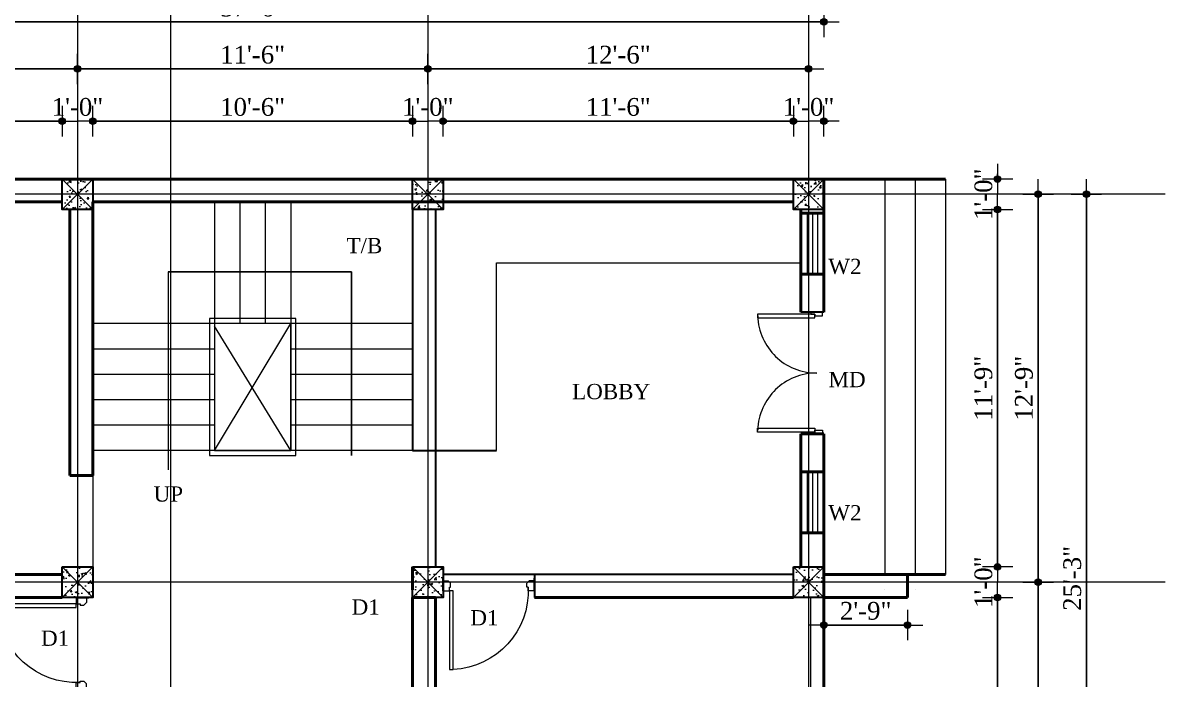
# Model space of a CAD drawing. Header units: inches. Extents: x 897 to 49934, y -34925 to -18564.
# Drawn here: x 24615.6 to 25065.6, y -29542.5 to -29283.8 of the extents above; entities that cross this region are included whole.
import ezdxf

# ---------------------------------------------------------------- set-up
doc = ezdxf.new("R2010")
doc.units = ezdxf.units.IN
doc.header["$LTSCALE"] = 35
doc.header["$MEASUREMENT"] = 0
doc.header["$PDMODE"] = 34
doc.linetypes.add('ACAD_ISO04W100', pattern=[30, 24, -3, 0, -3])
doc.linetypes.add('PROYECCION', pattern=[19.05, 12.7, -6.35])
for name, color, linetype, lineweight in [('SES- Door&Window', 21, 'Continuous', 15), ('SES-DIMENSION', 142, 'Continuous', 13), ('SES-Elevation', 4, 'Continuous', 15), ('SES-Furniture', 45, 'Continuous', 5), ('SES-grid', 7, 'ACAD_ISO04W100', 9), ('SES-HACTH', 8, 'Continuous', 13), ('SES-Leader', 2, 'Continuous', 15), ('SES-REBARS', 1, 'Continuous', 40), ('SES-Staircase', 134, 'Continuous', 13), ('SES-TEXT', 3, 'Continuous', 20), ('SES-Wall Plan', 6, 'Continuous', 30)]:
    doc.layers.add(name, color=color, linetype=linetype, lineweight=lineweight)
doc.styles.add('7 INCH', font='times.ttf', dxfattribs={"height": 7})
doc.styles.add('SES-ARAIL', font='times.ttf', dxfattribs={"height": 6})
doc.linetypes.add('ZIGZAG', pattern='A,0.0001,-0.2,[131,ltypeshp.shx,S=0.2,R=0,X=-0.2,Y=0],-0.4,[131,ltypeshp.shx,S=0.2,R=180,X=0.2,Y=0],-0.2', length=0.8001)
doc.dimstyles.new('7 INCH', dxfattribs={"dimscale": 0, "dimtxt": 7, "dimasz": 1, "dimexe": 2, "dimexo": 9, "dimgap": 2, "dimtad": 1, "dimdec": 0, "dimzin": 3, "dimdsep": 46, "dimlunit": 4, "dimtxsty": '7 INCH', "dimblk": 'DIM', "dimcen": 3, "dimdle": 3, "dimse1": 1, "dimse2": 1, "dimclrd": 256, "dimclre": 256, "dimclrt": 7, "dimadec": 1, "dimazin": 2, "dimtfac": 1, "dimtdec": 0, "dimtix": 1, "dimtofl": 0, "dimtmove": 2, "dimatfit": 3, "dimldrblk": 'ARW', "dimfxl": 2, "dimfrac": 2, "dimtolj": 2, "dimtzin": 0, "dimarcsym": 0})

# ---------------------------------------------------------------- blocks, each defined once
blk = doc.blocks.new('c11')
at = {"layer": 'SES-HACTH', "linetype": 'ByBlock'}
h = blk.add_hatch(dxfattribs=at)
h.set_pattern_fill('AR-CONC', color=256)
h.set_pattern_definition([(50, (-20422.33, 19414.4167), (7.1726018, -0.6275213), [0.75, -8.25]), (355, (-20422.33, 19414.417), (-1.3875133, 7.5219213), [0.6, -6.6]), (100.451444, (-20421.732, 19414.3644), (5.7850885, 6.8943999), [0.637402, -7.0114211]), (46.1842, (-20422.33, 19416.417), (10.6724133, -1.6551928), [1.125, -12.375]), (96.635635, (-20421.441, 19416.279), (9.3466195, 9.741186), [0.9561034, -10.5171376]), (351.184164, (-20422.33, 19416.417), (9.3466195, 9.741186), [0.9, -9.9]), (21, (-20421.33, 19415.9167), (5.9690705, -4.0261889), [0.75, -8.25]), (326, (-20421.33, 19415.917), (2.4331533, 7.2515005), [0.6, -6.6]), (71.451445, (-20420.8325, 19415.581), (8.4022238, 3.2253115), [0.6374019, -7.0114211]), (37.5, (-20422.33, 19414.4167), (0.12159855, 3.32893854), [0, -6.52, 0, -6.7, 0, -6.625]), (7.5, (-20422.33, 19414.4167), (2.63069537, 3.9441171), [0, -3.82, 0, -6.37, 0, -2.525]), (327.5, (-20424.56, 19414.4167), (5.33822436, -0.22554872), [0, -2.5, 0, -7.8, 0, -10.35]), (317.5, (-20425.56, 19414.4167), (5.8318617, 1.0010498), [0, -3.25, 0, -5.18, 0, -7.35])])
h.paths.add_polyline_path([(-6, 6), (-6, -6), (6, -6), (6, 6)])
for p, q in [((-6, 6), (6, -6)), ((6, 6), (-6, -6))]:
    blk.add_line(p, q, dxfattribs=at)
at = {"layer": 'SES-Wall Plan', "linetype": 'ByBlock'}
blk.add_lwpolyline([(-6, 6), (6, 6), (6, -6), (-6, -6)], close=True, dxfattribs=at)
blk = doc.blocks.new('3ls')
at = {"layer": 'SES- Door&Window'}
for p, q in [((-36, -2.5), (-34, -2.5)), ((-34, -2.5), (-33, -3.5)), ((-33, -5), (-33, -3.5)), ((-2, -2.5), (-3, -3.5)), ((-3, -5), (-3, -3.5)), ((0, -2.5), (-2, -2.5)), ((-36, -6.5), (-33.5, -6.5)), ((-33.5, -6.5), (-33.5, -5)), ((-33.5, -5), (-33, -5)), ((-2.5, -5), (-3, -5)), ((-2.5, -6.5), (-2.5, -5)), ((0, -6.5), (-2.5, -6.5))]:
    blk.add_line(p, q, dxfattribs=at)
blk.add_lwpolyline([(-2.5, -6.5), (-2.5, -37.5), (-4, -37.5), (-4, -6.5)], close=True, dxfattribs=at)
blk.add_arc((-2.5, -6.5), 31.04, 177.2298, 267.2298, dxfattribs=at)
at = {"layer": 'SES-Wall Plan', "color": 6, "ltscale": 2}
for p, q in [((-36, -6.5), (-36, -1.5)), ((0, -6.5), (0, -1.5))]:
    blk.add_line(p, q, dxfattribs=at)
blk = doc.blocks.new('DIM')
at = {"layer": 'SES-DIMENSION'}
h = blk.add_hatch(color=256, dxfattribs=at)
h.paths.add_polyline_path([(0, 1.284), (0, 0), (1.284, 0, 0.414214)])
h.paths.add_polyline_path([(1.284, 0), (0, 0), (0, -1.284, 0.414214)])
h.paths.add_polyline_path([(0, 0), (-1.284, 0, 0.414214), (0, -1.284)])
h.paths.add_polyline_path([(0, 1.284, 0.414214), (-1.284, 0), (0, 0)])
for p, q in [((0, 6), (0, -6)), ((-6, 0), (6, 0))]:
    blk.add_line(p, q, dxfattribs=at)
blk.add_circle((0, 0), 1.284, dxfattribs=at)
blk = doc.blocks.new('*D865')
at = {"layer": 'Defpoints', "color": 0, "linetype": 'ByBlock', "transparency": 16777216}
for p in [(24631.17, -29322.52), (24493.17, -29345.34), (24631.17, -29345.34)]:
    blk.add_point(p, dxfattribs=at)
at = {"layer": 'SES-DIMENSION', "linetype": 'ByBlock', "lineweight": -2, "transparency": 16777216}
blk.add_line((24494.17, -29322.52), (24630.17, -29322.52), dxfattribs=at)
at = {"layer": 'SES-DIMENSION', "linetype": 'ByBlock', "lineweight": -2, "transparency": 16777216, "rotation": 180}
blk.add_blockref('DIM', (24493.17, -29322.52), dxfattribs=at)
at = {"layer": 'SES-DIMENSION', "linetype": 'ByBlock', "lineweight": -2, "transparency": 16777216}
blk.add_blockref('DIM', (24631.17, -29322.52), dxfattribs=at)
at = {"layer": 'SES-DIMENSION', "color": 7, "linetype": 'ByBlock', "transparency": 16777216, "insert": (24562.17, -29316.96), "char_height": 7, "attachment_point": 5, "style": '7 INCH'}
blk.add_mtext('\\A2;11\'-6"', dxfattribs=at)
blk = doc.blocks.new('ARW')
at = {"layer": 'SES-DIMENSION'}
blk.add_lwpolyline([(10, 0, 0, 6, 0), (0, 0, 0, 0, 0), (10, 0, 0, 0, 0)], format="xyseb", dxfattribs=at)
blk = doc.blocks.new('*D866')
at = {"layer": 'Defpoints', "color": 0, "linetype": 'ByBlock', "transparency": 16777216}
for p in [(24643.17, -29322.52), (24631.17, -29345.34), (24643.17, -29345.34)]:
    blk.add_point(p, dxfattribs=at)
at = {"layer": 'SES-DIMENSION', "linetype": 'ByBlock', "lineweight": -2, "transparency": 16777216}
for p, q in [((24630.17, -29322.52), (24629.17, -29322.52)), ((24644.17, -29322.52), (24645.17, -29322.52))]:
    blk.add_line(p, q, dxfattribs=at)
blk.add_blockref('DIM', (24631.17, -29322.52), dxfattribs=at)
at = {"layer": 'SES-DIMENSION', "linetype": 'ByBlock', "lineweight": -2, "transparency": 16777216, "rotation": 180}
blk.add_blockref('DIM', (24643.17, -29322.52), dxfattribs=at)
at = {"layer": 'SES-DIMENSION', "color": 7, "linetype": 'ByBlock', "transparency": 16777216, "insert": (24637.17, -29316.96), "char_height": 7, "attachment_point": 5, "style": '7 INCH'}
blk.add_mtext('\\A2;1\'-0"', dxfattribs=at)
blk = doc.blocks.new('*D867')
at = {"layer": 'Defpoints', "color": 0, "linetype": 'ByBlock', "transparency": 16777216}
for p in [(24769.17, -29322.52), (24643.17, -29345.34), (24769.17, -29345.34)]:
    blk.add_point(p, dxfattribs=at)
at = {"layer": 'SES-DIMENSION', "linetype": 'ByBlock', "lineweight": -2, "transparency": 16777216}
blk.add_line((24644.17, -29322.52), (24768.17, -29322.52), dxfattribs=at)
at = {"layer": 'SES-DIMENSION', "linetype": 'ByBlock', "lineweight": -2, "transparency": 16777216, "rotation": 180}
blk.add_blockref('DIM', (24643.17, -29322.52), dxfattribs=at)
at = {"layer": 'SES-DIMENSION', "linetype": 'ByBlock', "lineweight": -2, "transparency": 16777216}
blk.add_blockref('DIM', (24769.17, -29322.52), dxfattribs=at)
at = {"layer": 'SES-DIMENSION', "color": 7, "linetype": 'ByBlock', "transparency": 16777216, "insert": (24706.17, -29316.96), "char_height": 7, "attachment_point": 5, "style": '7 INCH'}
blk.add_mtext('\\A2;10\'-6"', dxfattribs=at)
blk = doc.blocks.new('*D868')
at = {"layer": 'Defpoints', "color": 0, "linetype": 'ByBlock', "transparency": 16777216}
for p in [(24781.17, -29322.52), (24769.17, -29345.34), (24781.17, -29345.34)]:
    blk.add_point(p, dxfattribs=at)
at = {"layer": 'SES-DIMENSION', "linetype": 'ByBlock', "lineweight": -2, "transparency": 16777216}
for p, q in [((24768.17, -29322.52), (24767.17, -29322.52)), ((24782.17, -29322.52), (24783.17, -29322.52))]:
    blk.add_line(p, q, dxfattribs=at)
blk.add_blockref('DIM', (24769.17, -29322.52), dxfattribs=at)
at = {"layer": 'SES-DIMENSION', "linetype": 'ByBlock', "lineweight": -2, "transparency": 16777216, "rotation": 180}
blk.add_blockref('DIM', (24781.17, -29322.52), dxfattribs=at)
at = {"layer": 'SES-DIMENSION', "color": 7, "linetype": 'ByBlock', "transparency": 16777216, "insert": (24775.17, -29316.96), "char_height": 7, "attachment_point": 5, "style": '7 INCH'}
blk.add_mtext('\\A2;1\'-0"', dxfattribs=at)
blk = doc.blocks.new('*D869')
at = {"layer": 'Defpoints', "color": 0, "linetype": 'ByBlock', "transparency": 16777216}
for p in [(24919.17, -29322.52), (24781.17, -29345.34), (24919.17, -29345.34)]:
    blk.add_point(p, dxfattribs=at)
at = {"layer": 'SES-DIMENSION', "linetype": 'ByBlock', "lineweight": -2, "transparency": 16777216}
blk.add_line((24782.17, -29322.52), (24918.17, -29322.52), dxfattribs=at)
at = {"layer": 'SES-DIMENSION', "linetype": 'ByBlock', "lineweight": -2, "transparency": 16777216, "rotation": 180}
blk.add_blockref('DIM', (24781.17, -29322.52), dxfattribs=at)
at = {"layer": 'SES-DIMENSION', "linetype": 'ByBlock', "lineweight": -2, "transparency": 16777216}
blk.add_blockref('DIM', (24919.17, -29322.52), dxfattribs=at)
at = {"layer": 'SES-DIMENSION', "color": 7, "linetype": 'ByBlock', "transparency": 16777216, "insert": (24850.17, -29316.96), "char_height": 7, "attachment_point": 5, "style": '7 INCH'}
blk.add_mtext('\\A2;11\'-6"', dxfattribs=at)
blk = doc.blocks.new('*D870')
at = {"layer": 'Defpoints', "color": 0, "linetype": 'ByBlock', "transparency": 16777216}
for p in [(24931.17, -29322.52), (24919.17, -29345.34), (24931.17, -29345.34)]:
    blk.add_point(p, dxfattribs=at)
at = {"layer": 'SES-DIMENSION', "linetype": 'ByBlock', "lineweight": -2, "transparency": 16777216}
for p, q in [((24918.17, -29322.52), (24917.17, -29322.52)), ((24932.17, -29322.52), (24933.17, -29322.52))]:
    blk.add_line(p, q, dxfattribs=at)
blk.add_blockref('DIM', (24919.17, -29322.52), dxfattribs=at)
at = {"layer": 'SES-DIMENSION', "linetype": 'ByBlock', "lineweight": -2, "transparency": 16777216, "rotation": 180}
blk.add_blockref('DIM', (24931.17, -29322.52), dxfattribs=at)
at = {"layer": 'SES-DIMENSION', "color": 7, "linetype": 'ByBlock', "transparency": 16777216, "insert": (24925.17, -29316.96), "char_height": 7, "attachment_point": 5, "style": '7 INCH'}
blk.add_mtext('\\A2;1\'-0"', dxfattribs=at)
blk = doc.blocks.new('*D871')
at = {"layer": 'Defpoints', "color": 0, "linetype": 'ByBlock', "transparency": 16777216}
for p in [(24637.17, -29301.94), (24487.17, -29345.34), (24637.17, -29345.34)]:
    blk.add_point(p, dxfattribs=at)
at = {"layer": 'SES-DIMENSION', "linetype": 'ByBlock', "lineweight": -2, "transparency": 16777216}
blk.add_line((24488.17, -29301.94), (24636.17, -29301.94), dxfattribs=at)
at = {"layer": 'SES-DIMENSION', "linetype": 'ByBlock', "lineweight": -2, "transparency": 16777216, "rotation": 180}
blk.add_blockref('DIM', (24487.17, -29301.94), dxfattribs=at)
at = {"layer": 'SES-DIMENSION', "linetype": 'ByBlock', "lineweight": -2, "transparency": 16777216}
blk.add_blockref('DIM', (24637.17, -29301.94), dxfattribs=at)
at = {"layer": 'SES-DIMENSION', "color": 7, "linetype": 'ByBlock', "transparency": 16777216, "insert": (24562.17, -29296.38), "char_height": 7, "attachment_point": 5, "style": '7 INCH'}
blk.add_mtext('\\A2;12\'-6"', dxfattribs=at)
blk = doc.blocks.new('*D872')
at = {"layer": 'Defpoints', "color": 0, "linetype": 'ByBlock', "transparency": 16777216}
for p in [(24775.17, -29301.94), (24637.17, -29345.34), (24775.17, -29345.34)]:
    blk.add_point(p, dxfattribs=at)
at = {"layer": 'SES-DIMENSION', "linetype": 'ByBlock', "lineweight": -2, "transparency": 16777216}
blk.add_line((24638.17, -29301.94), (24774.17, -29301.94), dxfattribs=at)
at = {"layer": 'SES-DIMENSION', "linetype": 'ByBlock', "lineweight": -2, "transparency": 16777216, "rotation": 180}
blk.add_blockref('DIM', (24637.17, -29301.94), dxfattribs=at)
at = {"layer": 'SES-DIMENSION', "linetype": 'ByBlock', "lineweight": -2, "transparency": 16777216}
blk.add_blockref('DIM', (24775.17, -29301.94), dxfattribs=at)
at = {"layer": 'SES-DIMENSION', "color": 7, "linetype": 'ByBlock', "transparency": 16777216, "insert": (24706.17, -29296.38), "char_height": 7, "attachment_point": 5, "style": '7 INCH'}
blk.add_mtext('\\A2;11\'-6"', dxfattribs=at)
blk = doc.blocks.new('*D873')
at = {"layer": 'Defpoints', "color": 0, "linetype": 'ByBlock', "transparency": 16777216}
for p in [(24925.17, -29301.94), (24775.17, -29345.34), (24925.17, -29345.34)]:
    blk.add_point(p, dxfattribs=at)
at = {"layer": 'SES-DIMENSION', "linetype": 'ByBlock', "lineweight": -2, "transparency": 16777216}
blk.add_line((24776.17, -29301.94), (24924.17, -29301.94), dxfattribs=at)
at = {"layer": 'SES-DIMENSION', "linetype": 'ByBlock', "lineweight": -2, "transparency": 16777216, "rotation": 180}
blk.add_blockref('DIM', (24775.17, -29301.94), dxfattribs=at)
at = {"layer": 'SES-DIMENSION', "linetype": 'ByBlock', "lineweight": -2, "transparency": 16777216}
blk.add_blockref('DIM', (24925.17, -29301.94), dxfattribs=at)
at = {"layer": 'SES-DIMENSION', "color": 7, "linetype": 'ByBlock', "transparency": 16777216, "insert": (24850.17, -29296.38), "char_height": 7, "attachment_point": 5, "style": '7 INCH'}
blk.add_mtext('\\A2;12\'-6"', dxfattribs=at)
blk = doc.blocks.new('*D874')
at = {"layer": 'Defpoints', "color": 0, "linetype": 'ByBlock', "transparency": 16777216}
for p in [(24931.17, -29283.37), (24481.17, -29345.34), (24931.17, -29345.34)]:
    blk.add_point(p, dxfattribs=at)
at = {"layer": 'SES-DIMENSION', "linetype": 'ByBlock', "lineweight": -2, "transparency": 16777216}
blk.add_line((24482.17, -29283.37), (24930.17, -29283.37), dxfattribs=at)
at = {"layer": 'SES-DIMENSION', "linetype": 'ByBlock', "lineweight": -2, "transparency": 16777216, "rotation": 180}
blk.add_blockref('DIM', (24481.17, -29283.37), dxfattribs=at)
at = {"layer": 'SES-DIMENSION', "linetype": 'ByBlock', "lineweight": -2, "transparency": 16777216}
blk.add_blockref('DIM', (24931.17, -29283.37), dxfattribs=at)
at = {"layer": 'SES-DIMENSION', "color": 7, "linetype": 'ByBlock', "transparency": 16777216, "insert": (24706.17, -29277.8), "char_height": 7, "attachment_point": 5, "style": '7 INCH'}
blk.add_mtext('\\A2;37\'-6"', dxfattribs=at)
blk = doc.blocks.new('*D854')
at = {"layer": 'Defpoints', "color": 0, "linetype": 'ByBlock', "transparency": 16777216}
for p in [(24931.17, -29510.23), (24999.63, -29510.23), (24931.17, -29648.13)]:
    blk.add_point(p, dxfattribs=at)
at = {"layer": 'SES-DIMENSION', "linetype": 'ByBlock', "lineweight": -2, "transparency": 16777216}
blk.add_line((24999.63, -29647.13), (24999.63, -29511.23), dxfattribs=at)
for p, rotation in [((24999.63, -29510.23), 90), ((24999.63, -29648.13), 270)]:
    blk.add_blockref('DIM', p, dxfattribs=dict(at, rotation=rotation))
at = {"layer": 'SES-DIMENSION', "color": 7, "linetype": 'ByBlock', "transparency": 16777216, "insert": (24994.07, -29579.18), "char_height": 7, "attachment_point": 5, "rotation": 90, "style": '7 INCH'}
blk.add_mtext('\\A2;11\'-6"', dxfattribs=at)
blk = doc.blocks.new('*D855')
at = {"layer": 'Defpoints', "color": 0, "linetype": 'ByBlock', "transparency": 16777216}
for p in [(24931.17, -29498.23), (24999.63, -29498.23), (24931.17, -29510.23)]:
    blk.add_point(p, dxfattribs=at)
at = {"layer": 'SES-DIMENSION', "linetype": 'ByBlock', "lineweight": -2, "transparency": 16777216}
for p, q in [((24999.63, -29497.23), (24999.63, -29496.23)), ((24999.63, -29511.23), (24999.63, -29512.23))]:
    blk.add_line(p, q, dxfattribs=at)
for p, rotation in [((24999.63, -29498.23), 270), ((24999.63, -29510.23), 90)]:
    blk.add_blockref('DIM', p, dxfattribs=dict(at, rotation=rotation))
at = {"layer": 'SES-DIMENSION', "color": 7, "linetype": 'ByBlock', "transparency": 16777216, "insert": (24994.07, -29504.23), "char_height": 7, "attachment_point": 5, "rotation": 90, "style": '7 INCH'}
blk.add_mtext('\\A2;1\'-0"', dxfattribs=at)
blk = doc.blocks.new('*D856')
at = {"layer": 'Defpoints', "color": 0, "linetype": 'ByBlock', "transparency": 16777216}
for p in [(24931.17, -29357.34), (24999.63, -29357.34), (24931.17, -29498.23)]:
    blk.add_point(p, dxfattribs=at)
at = {"layer": 'SES-DIMENSION', "linetype": 'ByBlock', "lineweight": -2, "transparency": 16777216}
blk.add_line((24999.63, -29497.23), (24999.63, -29358.34), dxfattribs=at)
for p, rotation in [((24999.63, -29357.34), 90), ((24999.63, -29498.23), 270)]:
    blk.add_blockref('DIM', p, dxfattribs=dict(at, rotation=rotation))
at = {"layer": 'SES-DIMENSION', "color": 7, "linetype": 'ByBlock', "transparency": 16777216, "insert": (24994.06, -29427.79), "char_height": 7, "attachment_point": 5, "rotation": 90, "style": '7 INCH'}
blk.add_mtext('\\A2;11\'-9"', dxfattribs=at)
blk = doc.blocks.new('*D857')
at = {"layer": 'Defpoints', "color": 0, "linetype": 'ByBlock', "transparency": 16777216}
for p in [(24931.17, -29345.34), (24999.63, -29345.34), (24931.17, -29357.34)]:
    blk.add_point(p, dxfattribs=at)
at = {"layer": 'SES-DIMENSION', "linetype": 'ByBlock', "lineweight": -2, "transparency": 16777216}
for p, q in [((24999.63, -29344.34), (24999.63, -29343.34)), ((24999.63, -29358.34), (24999.63, -29359.34))]:
    blk.add_line(p, q, dxfattribs=at)
for p, rotation in [((24999.63, -29345.34), 270), ((24999.63, -29357.34), 90)]:
    blk.add_blockref('DIM', p, dxfattribs=dict(at, rotation=rotation))
at = {"layer": 'SES-DIMENSION', "color": 7, "linetype": 'ByBlock', "transparency": 16777216, "insert": (24994.07, -29351.34), "char_height": 7, "attachment_point": 5, "rotation": 90, "style": '7 INCH'}
blk.add_mtext('\\A2;1\'-0"', dxfattribs=at)
blk = doc.blocks.new('*D858')
at = {"layer": 'Defpoints', "color": 0, "linetype": 'ByBlock', "transparency": 16777216}
for p in [(24931.17, -29351.34), (24931.17, -29504.23), (25015.59, -29504.23)]:
    blk.add_point(p, dxfattribs=at)
at = {"layer": 'SES-DIMENSION', "linetype": 'ByBlock', "lineweight": -2, "transparency": 16777216}
blk.add_line((25015.59, -29352.34), (25015.59, -29503.23), dxfattribs=at)
for p, rotation in [((25015.59, -29351.34), 90), ((25015.59, -29504.23), 270)]:
    blk.add_blockref('DIM', p, dxfattribs=dict(at, rotation=rotation))
at = {"layer": 'SES-DIMENSION', "color": 7, "linetype": 'ByBlock', "transparency": 16777216, "insert": (25010.02, -29427.79), "char_height": 7, "attachment_point": 5, "rotation": 90, "style": '7 INCH'}
blk.add_mtext('\\A2;12\'-9"', dxfattribs=at)
blk = doc.blocks.new('*D859')
at = {"layer": 'Defpoints', "color": 0, "linetype": 'ByBlock', "transparency": 16777216}
for p in [(24931.17, -29504.23), (24931.17, -29654.13), (25015.59, -29654.13)]:
    blk.add_point(p, dxfattribs=at)
at = {"layer": 'SES-DIMENSION', "linetype": 'ByBlock', "lineweight": -2, "transparency": 16777216}
blk.add_line((25015.59, -29505.23), (25015.59, -29653.13), dxfattribs=at)
for p, rotation in [((25015.59, -29504.23), 90), ((25015.59, -29654.13), 270)]:
    blk.add_blockref('DIM', p, dxfattribs=dict(at, rotation=rotation))
at = {"layer": 'SES-DIMENSION', "color": 7, "linetype": 'ByBlock', "transparency": 16777216, "insert": (25010.03, -29579.18), "char_height": 7, "attachment_point": 5, "rotation": 90, "style": '7 INCH'}
blk.add_mtext('\\A2;12\'-6"', dxfattribs=at)
blk = doc.blocks.new('*D860')
at = {"layer": 'Defpoints', "color": 0, "linetype": 'ByBlock', "transparency": 16777216}
for p in [(24931.17, -29351.34), (25034.62, -29351.34), (24931.17, -29654.13)]:
    blk.add_point(p, dxfattribs=at)
at = {"layer": 'SES-DIMENSION', "linetype": 'ByBlock', "lineweight": -2, "transparency": 16777216}
blk.add_line((25034.62, -29653.13), (25034.62, -29352.34), dxfattribs=at)
for p, rotation in [((25034.62, -29351.34), 90), ((25034.62, -29654.13), 270)]:
    blk.add_blockref('DIM', p, dxfattribs=dict(at, rotation=rotation))
at = {"layer": 'SES-DIMENSION', "color": 7, "linetype": 'ByBlock', "transparency": 16777216, "insert": (25029.05, -29502.73), "char_height": 7, "attachment_point": 5, "rotation": 90, "style": '7 INCH'}
blk.add_mtext('\\A2;25\'-3"', dxfattribs=at)
blk = doc.blocks.new('PUERTA ABATIBLE SENCILLA-160')
at = {"layer": 'SES-Elevation'}
for p, q in [((-1.575, 0.025), (-1.575, 0.775)), ((-1.575, 0.775), (-1.525, 0.775)), ((-1.525, 0.775), (-1.525, 0.025)), ((-0.075, 0.775), (-0.075, 0.025)), ((-0.025, 0.775), (-0.075, 0.775)), ((-0.025, 0.025), (-0.025, 0.775)), ((-1.6, -0.075), (-1.6, 0.075)), ((-1.6, 0.075), (-1.575, 0.075)), ((-1.575, 0.075), (-1.575, 0.025)), ((-1.575, 0.025), (-1.55, 0.025)), ((-1.525, 0.025), (-1.575, 0.025)), ((-1.55, 0.025), (-1.55, -0.075)), ((-0.075, 0.025), (-0.025, 0.025)), ((-0.05, 0.025), (-0.05, -0.075)), ((-0.025, 0.025), (-0.05, 0.025)), ((0, 0.075), (-0.025, 0.075)), ((-0.025, 0.075), (-0.025, 0.025)), ((0, -0.075), (0, 0.075)), ((-1.55, -0.075), (-1.6, -0.075)), ((-0.05, -0.075), (0, -0.075))]:
    blk.add_line(p, q, dxfattribs=at)
at = {"layer": 'SES-Elevation', "color": 1, "linetype": 'PROYECCION'}
for centre, start, end in [((-1.575, 0), 0, 88.135), ((-0.025, 0), 91.865, 180)]:
    blk.add_arc(centre, 0.775, start, end, dxfattribs=at)
blk = doc.blocks.new('*D877')
at = {"layer": 'Defpoints', "color": 0, "linetype": 'ByBlock', "transparency": 16777216}
for p in [(24931.17, -29510.23), (24964.17, -29507.23), (24964.17, -29521.13)]:
    blk.add_point(p, dxfattribs=at)
at = {"layer": 'SES-DIMENSION', "linetype": 'ByBlock', "lineweight": -2, "transparency": 16777216}
blk.add_line((24932.17, -29521.13), (24963.17, -29521.13), dxfattribs=at)
at = {"layer": 'SES-DIMENSION', "linetype": 'ByBlock', "lineweight": -2, "transparency": 16777216, "rotation": 180}
blk.add_blockref('DIM', (24931.17, -29521.13), dxfattribs=at)
at = {"layer": 'SES-DIMENSION', "linetype": 'ByBlock', "lineweight": -2, "transparency": 16777216}
blk.add_blockref('DIM', (24964.17, -29521.13), dxfattribs=at)
at = {"layer": 'SES-DIMENSION', "color": 7, "linetype": 'ByBlock', "transparency": 16777216, "insert": (24947.67, -29515.56), "char_height": 7, "attachment_point": 5, "style": '7 INCH'}
blk.add_mtext('\\A2;2\'-9"', dxfattribs=at)

msp = doc.modelspace()

# ---------------------------------------------------------------- linework, layer by layer
at = {"layer": 'SES- Door&Window', "linetype": 'ZIGZAG', "ltscale": 0.25}
msp.add_line((24926.07, -29648.13), (24926.07, -29510.23), dxfattribs=at)
at = {"layer": 'SES- Door&Window', "linetype": 'ByBlock'}
for points in [[(24924.67, -29358.85), (24924.67, -29382.8)], [(24926.67, -29358.85), (24926.67, -29382.8)], [(24928.67, -29358.85), (24928.67, -29382.8)], [(24924.67, -29460.78), (24924.67, -29484.72)], [(24926.67, -29460.78), (24926.67, -29484.72)], [(24928.67, -29460.78), (24928.67, -29484.72)]]:
    msp.add_lwpolyline(points, dxfattribs=at)
at = {"layer": 'SES-DIMENSION', "ltscale": 10}
msp.add_line((24673.83, -29259.09), (24673.83, -29769), dxfattribs=at)
at = {"layer": 'SES-DIMENSION', "linetype": 'ByBlock'}
msp.add_line((24643.17, -29462.23), (24643.17, -29498.23), dxfattribs=at)
msp.add_lwpolyline([(24672.83, -29381.85), (24672.83, -29460)], dxfattribs=at)
at = {"layer": 'SES-Furniture', "linetype": 'ByBlock'}
for points in [[(24778.17, -29452.34), (24802.17, -29452.34), (24802.17, -29378.34)], [(24802.17, -29378.34), (24922.17, -29378.34)]]:
    msp.add_lwpolyline(points, dxfattribs=at)
at = {"layer": 'SES-grid'}
for p, q in [((24637.17, -29250.73), (24637.17, -29771.09)), ((24775.17, -29250.73), (24775.17, -29771.09)), ((24925.17, -29250.73), (24925.17, -29771.09)), ((25065.64, -29351.34), (24405.41, -29351.34)), ((25065.64, -29504.23), (24405.41, -29504.23))]:
    msp.add_line(p, q, dxfattribs=at)
at = {"layer": 'SES-REBARS', "color": 6, "linetype": 'ByBlock'}
for p, q in [((24931.17, -29397.79), (24931.17, -29345.34)), ((24931.17, -29345.34), (24979.15, -29345.34)), ((24634.17, -29462.23), (24634.17, -29357.34)), ((24643.17, -29462.23), (24643.17, -29354.34)), ((24922.17, -29397.79), (24922.17, -29357.34)), ((24931.17, -29358.85), (24922.17, -29358.85)), ((24922.17, -29382.8), (24931.17, -29382.8)), ((24922.17, -29498.23), (24922.17, -29445.79)), ((24922.17, -29445.79), (24931.17, -29445.79)), ((24931.17, -29660.13), (24931.17, -29445.79)), ((24931.17, -29460.78), (24922.17, -29460.78)), ((24634.17, -29462.23), (24643.17, -29462.23)), ((24931.17, -29484.72), (24922.17, -29484.72)), ((24631.17, -29501.23), (24493.17, -29501.23)), ((24769.17, -29507.23), (24769.17, -29498.23)), ((24931.17, -29501.23), (24979.17, -29501.23)), ((24964.17, -29501.23), (24964.17, -29510.23)), ((24631.17, -29510.23), (24493.17, -29510.23)), ((24769.17, -29651.13), (24769.17, -29510.23)), ((24769.17, -29510.23), (24778.17, -29510.23)), ((24778.17, -29648.13), (24778.17, -29510.23)), ((24817.17, -29510.23), (24919.17, -29510.23)), ((24964.17, -29510.23), (24931.17, -29510.23)), ((24955.17, -29507.23), (24955.17, -29507.24)), ((24967.17, -29507.23), (24967.17, -29507.24))]:
    msp.add_line(p, q, dxfattribs=at)
for points in [[(24931.17, -29345.34), (24481.17, -29345.34)], [(24493.17, -29354.34), (24631.17, -29354.34)], [(24643.17, -29354.34), (24919.17, -29354.34)]]:
    msp.add_lwpolyline(points, dxfattribs=at)
at = {"layer": 'SES-Staircase', "linetype": 'ByBlock'}
for p, q in [((24955.15, -29345.34), (24955.17, -29501.23)), ((24967.15, -29345.34), (24967.17, -29501.23)), ((24979.15, -29345.34), (24979.17, -29501.23)), ((24691.17, -29354.34), (24691.17, -29452.34)), ((24701.17, -29354.34), (24701.17, -29402.34)), ((24711.17, -29354.34), (24711.17, -29402.34)), ((24721.17, -29354.34), (24721.17, -29452.34)), ((24769.17, -29402.34), (24643.17, -29402.34)), ((24691.17, -29452.34), (24721.17, -29402.34)), ((24721.17, -29452.34), (24691.17, -29403.34)), ((24691.17, -29412.34), (24643.17, -29412.34)), ((24769.17, -29412.34), (24721.17, -29412.34)), ((24691.17, -29422.34), (24643.17, -29422.34)), ((24769.17, -29422.34), (24721.17, -29422.34)), ((24691.17, -29432.34), (24643.17, -29432.34)), ((24769.17, -29432.34), (24721.17, -29432.34)), ((24691.17, -29442.34), (24643.17, -29442.34)), ((24769.17, -29442.34), (24721.17, -29442.34)), ((24769.17, -29452.34), (24643.17, -29452.34))]:
    msp.add_line(p, q, dxfattribs=at)
for points in [[(24689.17, -29454.34), (24723.17, -29454.34), (24723.17, -29400.34), (24689.17, -29400.34)], [(24691.17, -29452.34), (24721.17, -29452.34), (24721.17, -29402.34), (24691.17, -29402.34)]]:
    msp.add_lwpolyline(points, close=True, dxfattribs=at)
msp.add_lwpolyline([(24964.17, -29501.23), (24979.17, -29501.23)], dxfattribs=at)
at = {"layer": 'SES-Wall Plan', "linetype": 'ByBlock'}
for p, q in [((24769.17, -29357.34), (24769.17, -29452.34)), ((24778.17, -29357.34), (24778.17, -29498.23)), ((24769.17, -29452.34), (24802.17, -29452.34)), ((24919.17, -29501.23), (24781.17, -29501.23)), ((24817.17, -29501.23), (24817.17, -29510.23)), ((24643.17, -29510.23), (24634.17, -29510.23))]:
    msp.add_line(p, q, dxfattribs=at)
msp.add_lwpolyline([(24931.17, -29397.79), (24922.17, -29397.79)], dxfattribs=at)

# ---------------------------------------------------------------- block references
at = {"layer": 'SES-Elevation', "xscale": 30.00000000000143, "yscale": 30.00000000000143, "zscale": 30.00000000000143, "rotation": 90}
msp.add_blockref('PUERTA ABATIBLE SENCILLA-160', (24928.36, -29397.79), dxfattribs=at)
at = {"layer": 'SES-HACTH', "ltscale": 2, "xscale": -1}
msp.add_blockref('3ls', (24781.17, -29501.17), dxfattribs=at)
at = {"layer": 'SES-HACTH', "ltscale": 2, "xscale": -1, "rotation": 270}
msp.add_blockref('3ls', (24643.17, -29510.23), dxfattribs=at)
at = {"layer": 'SES-REBARS', "linetype": 'ByBlock'}
for p in [(24637.17, -29351.34), (24775.17, -29351.34), (24925.17, -29351.34), (24637.17, -29504.23), (24775.17, -29504.23), (24925.17, -29504.23)]:
    msp.add_blockref('c11', p, dxfattribs=at)

# ---------------------------------------------------------------- texts
at = {"layer": 'SES-TEXT', "ltscale": 2, "style": 'SES-ARAIL'}
for s, p in [('W2', (24932.94, -29382.78)), ('UP', (24667.18, -29472.48)), ('W2', (24932.94, -29479.87))]:
    msp.add_text(s, height=6, dxfattribs=at).set_placement(p)
at = {"layer": 'SES-TEXT', "char_height": 6, "style": 'SES-ARAIL'}
for s, insert, width, attachment_point in [('T/B', (24743.15, -29374.66), 44.2055, 7), ('MD', (24933.04, -29421.38), 106.1211, 1), ('LOBBY', (24832.04, -29426.1), 106.1211, 1), ('D1', (24756.24, -29517.03), 44.2055, 9), ('D1', (24803.02, -29521.26), 44.2055, 9), ('D1', (24633.89, -29523.31), 44.2055, 3)]:
    msp.add_mtext(s, dxfattribs=dict(at, insert=insert, width=width, attachment_point=attachment_point))

# ---------------------------------------------------------------- dimensions: what is measured, and where the dimension line sits
at = {"layer": 'SES-DIMENSION', "linetype": 'ByBlock'}
for base, p1, p2, picture, middle in [((24931.17, -29283.37), (24481.17, -29345.34), (24931.17, -29345.34), '*D874', (24706.17, -29277.8)), ((24637.17, -29301.94), (24487.17, -29345.34), (24637.17, -29345.34), '*D871', (24562.17, -29296.38)), ((24775.17, -29301.94), (24637.17, -29345.34), (24775.17, -29345.34), '*D872', (24706.17, -29296.38)), ((24925.17, -29301.94), (24775.17, -29345.34), (24925.17, -29345.34), '*D873', (24850.17, -29296.38)), ((24631.17, -29322.52), (24493.17, -29345.34), (24631.17, -29345.34), '*D865', (24562.17, -29316.96)), ((24643.17, -29322.52), (24631.17, -29345.34), (24643.17, -29345.34), '*D866', (24637.17, -29316.96)), ((24769.17, -29322.52), (24643.17, -29345.34), (24769.17, -29345.34), '*D867', (24706.17, -29316.96)), ((24781.17, -29322.52), (24769.17, -29345.34), (24781.17, -29345.34), '*D868', (24775.17, -29316.96)), ((24919.17, -29322.52), (24781.17, -29345.34), (24919.17, -29345.34), '*D869', (24850.17, -29316.96)), ((24931.17, -29322.52), (24919.17, -29345.34), (24931.17, -29345.34), '*D870', (24925.17, -29316.96)), ((24964.17, -29521.13), (24931.17, -29510.23), (24964.17, -29507.23), '*D877', (24947.67, -29515.56))]:
    dim = msp.add_linear_dim(base=base, p1=p1, p2=p2, dimstyle='7 INCH', override={"dimscale": 1}, dxfattribs=at)
    dim.commit()
    dim.dimension.update_dxf_attribs({"geometry": picture, "text_midpoint": middle})
for base, p1, p2, picture, middle in [((24999.63, -29345.34), (24931.17, -29357.34), (24931.17, -29345.34), '*D857', (24994.07, -29351.34)), ((25015.59, -29504.23), (24931.17, -29351.34), (24931.17, -29504.23), '*D858', (25010.02, -29427.79)), ((25034.62, -29351.34), (24931.17, -29654.13), (24931.17, -29351.34), '*D860', (25029.05, -29502.73)), ((24999.63, -29357.34), (24931.17, -29498.23), (24931.17, -29357.34), '*D856', (24994.06, -29427.79)), ((24999.63, -29498.23), (24931.17, -29510.23), (24931.17, -29498.23), '*D855', (24994.07, -29504.23)), ((25015.59, -29654.13), (24931.17, -29504.23), (24931.17, -29654.13), '*D859', (25010.03, -29579.18)), ((24999.63, -29510.23), (24931.17, -29648.13), (24931.17, -29510.23), '*D854', (24994.07, -29579.18))]:
    dim = msp.add_linear_dim(base=base, p1=p1, p2=p2, angle=90, dimstyle='7 INCH', override={"dimscale": 1}, dxfattribs=at)
    dim.commit()
    dim.dimension.update_dxf_attribs({"geometry": picture, "text_midpoint": middle})

# ---------------------------------------------------------------- leaders
at = {"layer": 'SES-Leader', "linetype": 'ByBlock'}
msp.add_leader([(24745.17, -29454.34), (24745.17, -29381.85), (24672.83, -29381.85)], dimstyle='7 INCH', override={"dimscale": 1, "dimasz": 6, "dimtad": 0}, dxfattribs=at)

doc.saveas('drawing.dxf')
